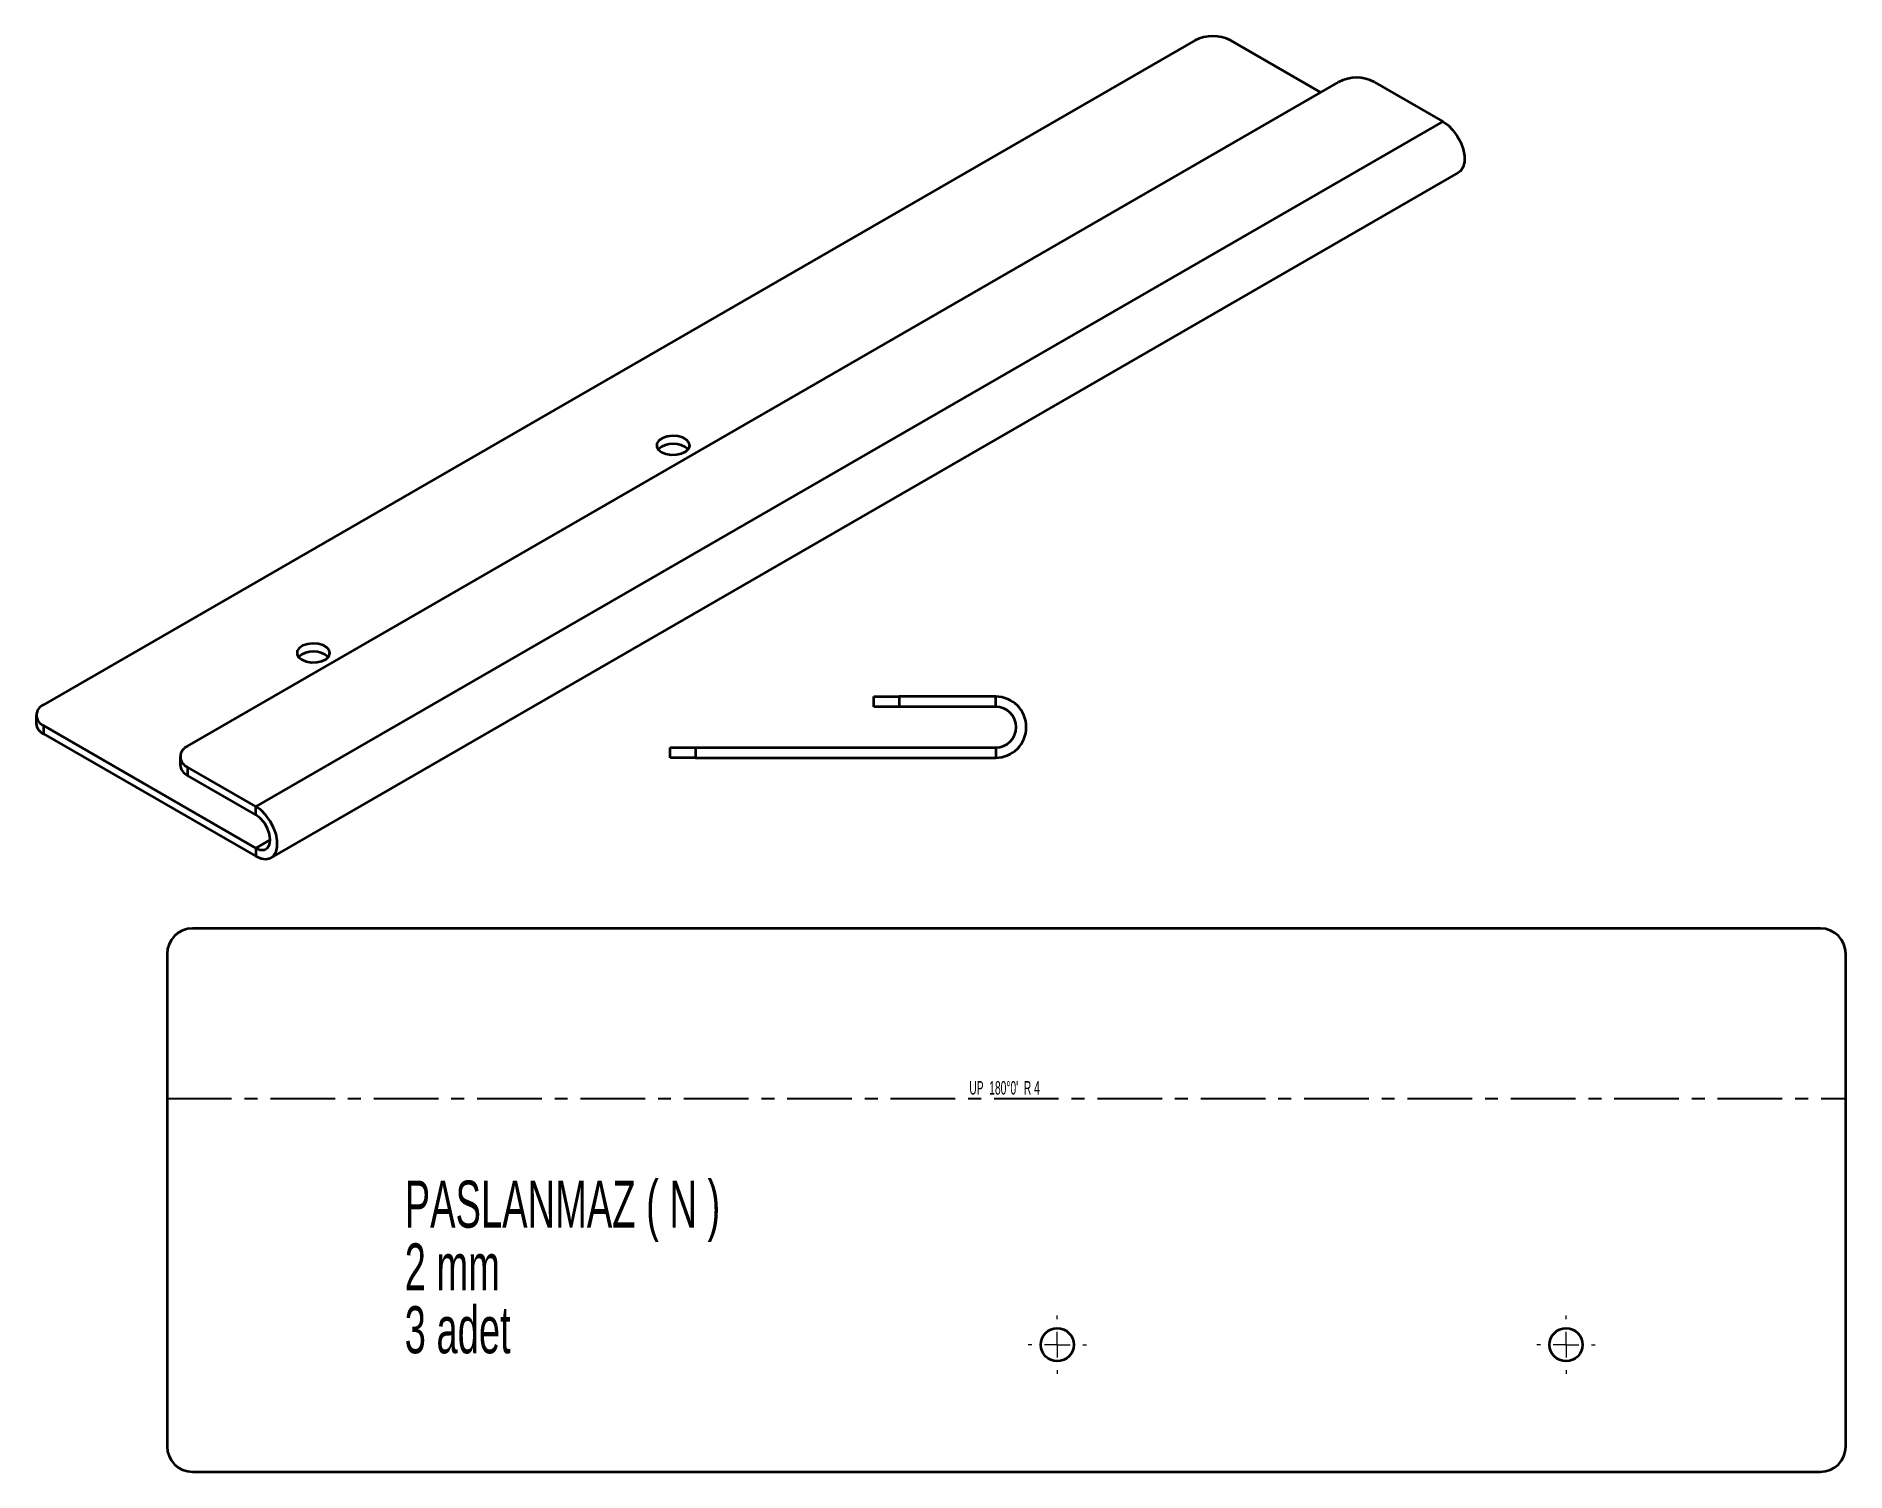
# Model space of a CAD drawing. Header units: millimetres. Extents: x -22 to 334, y 30 to 313.
import ezdxf

# ---------------------------------------------------------------- set-up
doc = ezdxf.new("R2010")
doc.units = ezdxf.units.MM
doc.linetypes.add('CENTERX2', pattern=[20.32, 12.7, -2.54, 2.54, -2.54])
doc.styles.add('SLDTEXTSTYLE0', font='TXT', dxfattribs={"width": 0.605})
doc.styles.add('SLDTEXTSTYLE1', font='TXT', dxfattribs={"width": 0.57})

# ---------------------------------------------------------------- blocks, each defined once
blk = doc.blocks.new('SW_NOTE_0')
at = {"color": 0, "linetype": 'Continuous', "lineweight": 0, "attachment_point": 1, "style": 'SLDTEXTSTYLE0'}
for s, insert, char_height in [('PASLANMAZ ( N )', (0, 11.94), 9.2604), ('2 mm', (0, -0.41), 9.26), ('3 adet', (0, -12.76), 9.26)]:
    blk.add_mtext(s, dxfattribs=dict(at, insert=insert, char_height=char_height))
blk = doc.blocks.new('SW_CENTERMARKSYMBOL_0')
at = {"color": 0, "linetype": 'Continuous', "lineweight": 18}
for p, q in [((0, 5), (0, 5.75)), ((-5, 0), (-5.75, 0)), ((0, 0), (-2.5, 0)), ((0, 0), (0, 2.5)), ((0, 0), (0, -2.5)), ((0, 0), (2.5, 0)), ((5, 0), (5.75, 0)), ((0, -5), (0, -5.75))]:
    blk.add_line(p, q, dxfattribs=at)
blk = doc.blocks.new('SW_CENTERMARKSYMBOL_1')
at = {"color": 0, "linetype": 'Continuous', "lineweight": 18}
for p, q in [((0, 5), (0, 5.75)), ((-5, 0), (-5.75, 0)), ((0, 0), (-2.5, 0)), ((0, 0), (0, 2.5)), ((0, 0), (0, -2.5)), ((0, 0), (2.5, 0)), ((5, 0), (5.75, 0)), ((0, -5), (0, -5.75))]:
    blk.add_line(p, q, dxfattribs=at)

msp = doc.modelspace()

# ---------------------------------------------------------------- linework, layer by layer
at = {"color": 7, "linetype": 'Continuous', "lineweight": 35}
for p, q in [((205.85, 311.8), (-20.42, 181.18)), ((230.6, 301.6), (212.92, 311.8)), ((7.86, 173.02), (234.13, 303.64)), ((241.21, 303.64), (254.64, 295.89)), ((254.64, 295.89), (21.29, 161.18)), ((24.29, 151.08), (257.64, 285.79)), ((142.74, 180.78), (142.74, 182.78)), ((142.74, 182.78), (147.74, 182.78)), ((147.74, 182.78), (147.74, 180.78)), ((166.74, 182.78), (147.74, 182.78)), ((166.74, 180.78), (166.74, 182.78)), ((-21.89, 179.14), (-21.89, 177.51)), ((147.74, 180.78), (142.74, 180.78)), ((166.74, 180.78), (147.74, 180.78)), ((-20.42, 177.1), (-20.42, 175.46)), ((-20.42, 177.1), (21.29, 153.01)), ((-20.42, 175.46), (21.29, 151.38)), ((6.4, 170.98), (6.4, 169.34)), ((102.74, 170.78), (102.74, 172.78)), ((102.74, 172.78), (107.74, 172.78)), ((107.74, 170.78), (102.74, 170.78)), ((107.74, 172.78), (107.74, 170.78)), ((107.74, 172.78), (166.74, 172.78)), ((107.74, 170.78), (166.74, 170.78)), ((166.74, 172.78), (166.74, 170.78)), ((7.86, 168.93), (7.86, 167.3)), ((21.29, 161.18), (7.86, 168.93)), ((21.29, 159.55), (7.86, 167.3)), ((21.29, 159.55), (21.29, 161.18)), ((24.12, 154.65), (21.29, 153.01)), ((21.29, 153.01), (21.29, 151.38)), ((328.83, 137.19), (8.83, 137.19)), ((3.83, 132.19), (3.83, 35.34)), ((333.83, 35.34), (333.83, 132.19)), ((8.83, 30.34), (328.83, 30.34))]:
    msp.add_line(p, q, dxfattribs=at)
at = {"color": 7, "linetype": 'CENTERX2'}
msp.add_line((3.83, 103.76), (333.83, 103.76), dxfattribs=at)
at = {"color": 7, "linetype": 'Continuous', "lineweight": 35, "flags": 128}
for points in [[(254.64, 295.89), (255.66, 295.16), (256.61, 294.19), (257.45, 293.03), (258.13, 291.75), (258.61, 290.43), (258.85, 289.15), (258.85, 287.96), (258.61, 286.96), (258.13, 286.19), (257.64, 285.79)], [(101.02, 230.88), (101.89, 230.52), (102.92, 230.34), (103.99, 230.37), (104.98, 230.59), (105.8, 230.99), (106.35, 231.52), (106.57, 232.13), (106.43, 232.74), (105.96, 233.29), (105.21, 233.73), (104.25, 234), (103.19, 234.08), (102.14, 233.95), (101.22, 233.64), (100.53, 233.17), (100.14, 232.59), (100.09, 231.97), (100.4, 231.38), (101.02, 230.88)], [(30.31, 190.06), (31.18, 189.7), (32.21, 189.52), (33.28, 189.55), (34.27, 189.77), (35.09, 190.17), (35.64, 190.7), (35.86, 191.31), (35.72, 191.92), (35.25, 192.47), (34.5, 192.91), (33.54, 193.18), (32.47, 193.26), (31.43, 193.13), (30.51, 192.82), (29.82, 192.34), (29.43, 191.77), (29.38, 191.15), (29.69, 190.56), (30.31, 190.06)], [(21.29, 151.38), (22.31, 150.94), (23.27, 150.8), (24.11, 150.99), (24.79, 151.48), (25.26, 152.25), (25.51, 153.26), (25.51, 154.44), (25.26, 155.73), (24.79, 157.05), (24.11, 158.32), (23.27, 159.48), (22.31, 160.45), (21.29, 161.18)], [(21.29, 153.01), (22.17, 152.67), (22.96, 152.68), (23.58, 153.04), (23.98, 153.72), (24.12, 154.65), (23.98, 155.74), (23.58, 156.88), (22.96, 157.96), (22.17, 158.88), (21.29, 159.55)]]:
    msp.add_lwpolyline(points, dxfattribs=at)
at = {"color": 7, "linetype": 'Continuous', "lineweight": 35}
for centre in [(178.83, 55.34), (278.83, 55.34)]:
    msp.add_circle(centre, 3.25, dxfattribs=at)
for centre, radius, start, end in [((209.39, 304.98), 7.69, 62.6097, 117.3903), ((237.67, 296.82), 7.69, 62.6097, 117.3903), ((103.32, 228.14), 4.37, 47.958, 132.042), ((32.61, 187.32), 4.37, 47.958, 132.042), ((166.74, 176.78), 6, 270, 90), ((-19.65, 179.14), 2.18, 110.7834, 249.2166), ((166.74, 176.78), 4, 270, 90), ((-19.39, 177.75), 2.51, 185.6948, 245.6253), ((8.63, 170.98), 2.18, 110.7834, 249.2166), ((8.9, 169.59), 2.51, 185.6948, 245.6253), ((8.83, 132.19), 5, 90, 180), ((328.83, 132.19), 5, 0, 90), ((8.83, 35.34), 5, 180, 270), ((328.83, 35.34), 5, 270, 0)]:
    msp.add_arc(centre, radius, start, end, dxfattribs=at)

# ---------------------------------------------------------------- block references
at = {"color": 7, "linetype": 'Continuous', "lineweight": 0}
msp.add_blockref('SW_NOTE_0', (50.55, 75.67), dxfattribs=at)
at = {"color": 7, "linetype": 'Continuous', "lineweight": 18}
for name, p in [('SW_CENTERMARKSYMBOL_0', (178.83, 55.34)), ('SW_CENTERMARKSYMBOL_1', (278.83, 55.34))]:
    msp.add_blockref(name, p, dxfattribs=at)

# ---------------------------------------------------------------- texts
at = {"color": 7, "linetype": 'Continuous', "lineweight": 18, "insert": (168.46, 107.18), "char_height": 2.6458, "attachment_point": 2, "style": 'SLDTEXTSTYLE1'}
msp.add_mtext("UP  180°0'  R 4", dxfattribs=at)

doc.saveas('drawing.dxf')
